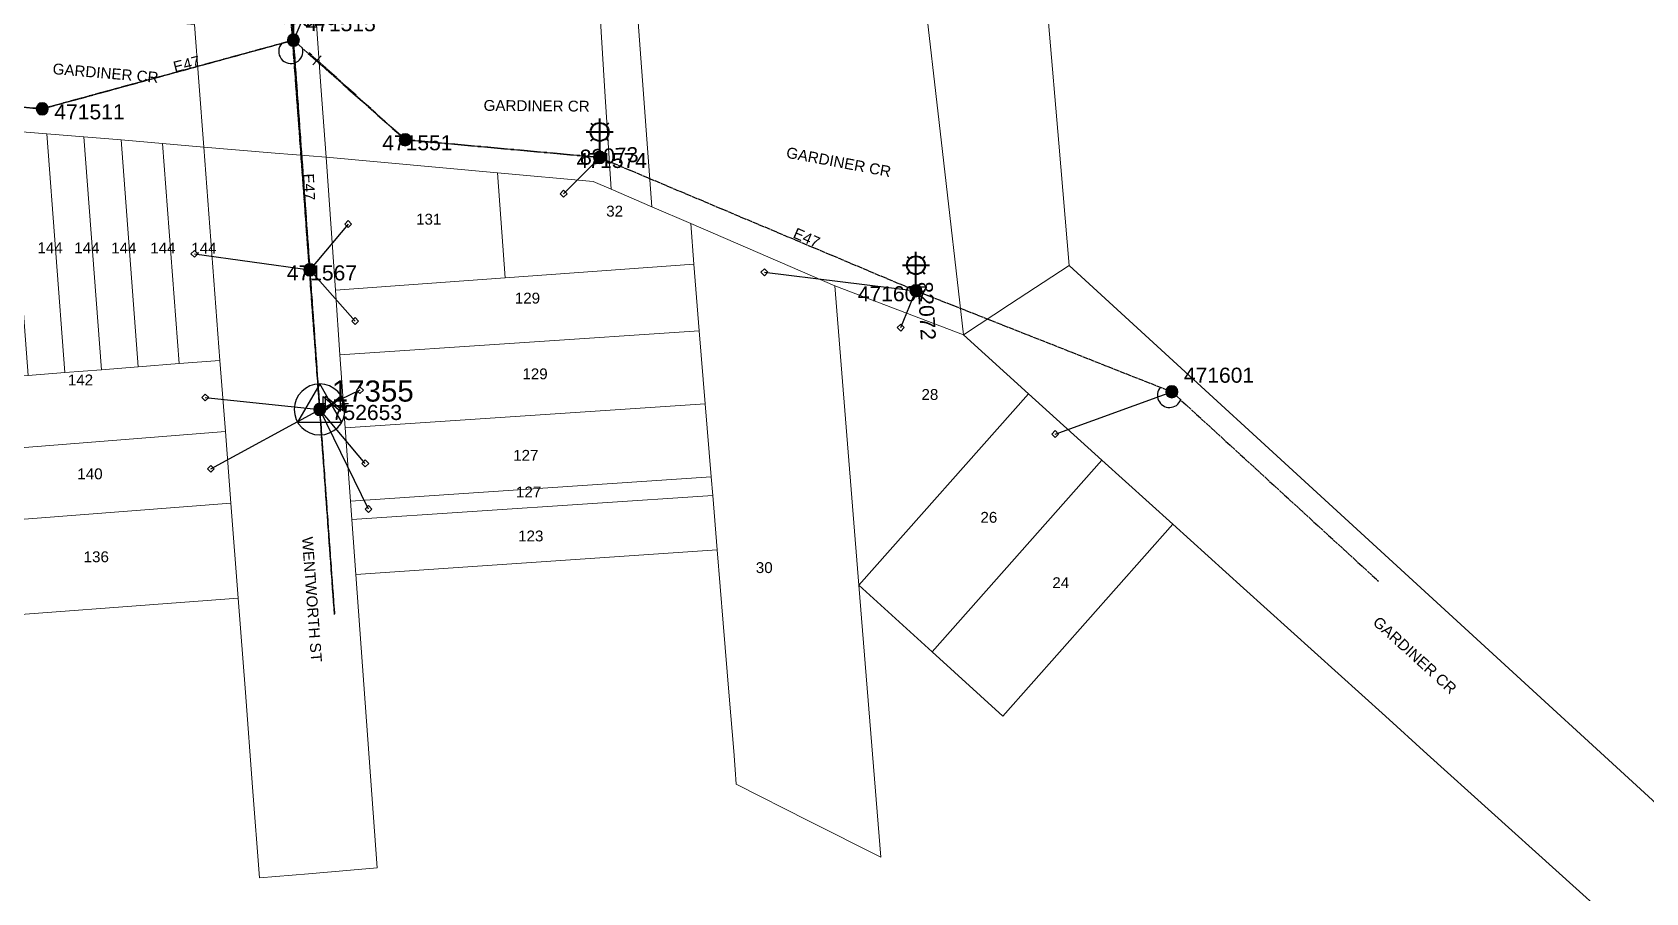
# Model space of a CAD drawing. Header units: metres. Extents: x 248068 to 248760, y 6274625 to 6275817.
# Drawn here: x 248234.1 to 248501.7, y 6275030.2 to 6275172.9 of the extents above; entities that cross this region are included whole.
import ezdxf
from ezdxf.enums import TextEntityAlignment as Align

# ---------------------------------------------------------------- set-up
doc = ezdxf.new("R2010")
doc.units = ezdxf.units.M
doc.linetypes.add('Cable Exist OH', pattern=[1, 1, 0])
doc.layers.get('0').update_dxf_attribs({"color": 6})
doc.layers.add('Cadastre Land Parcels_SP_EXT', color=9, linetype='Continuous', lineweight=5)
doc.layers.add('Cadastre Roads_SP_EXT', color=9, linetype='Continuous', lineweight=5)
for name, color, linetype in [('Equip_LV_EXT', 7, 'Continuous'), ('Equip_SP_SL_EXT', 7, 'Continuous'), ('Mains_HV_EXT', 7, 'Continuous'), ('Mains_LV_EXT', 7, 'Continuous'), ('Mains_SL_EXT', 7, 'Continuous'), ('Services_SP_EXT', 7, 'Continuous'), ('Sub_SP_TR_HV_LV_EXT', 7, 'Continuous'), ('SupportsOH_SP_TR_HV_LV_SL_EXT', 7, 'Continuous')]:
    doc.layers.add(name, color=color, linetype=linetype)
doc.layers.get('0').freeze()
doc.styles.add('iecARIAL', font='arial.ttf', dxfattribs={"height": 2})
doc.styles.add('POLE_LABEL', font='arial.ttf')
doc.styles.get("Standard").update_dxf_attribs({"font": 'arial.ttf'})

# ---------------------------------------------------------------- blocks, each defined once
blk = doc.blocks.new('SUB_POLE_EXT')
blk.add_wipeout([(0, 4.22), (0.42, 4.2), (0.83, 4.14), (1.21, 4.05), (1.62, 3.9), (1.99, 3.72), (2.35, 3.51), (2.68, 3.26), (2.99, 2.99), (3.28, 2.66), (3.52, 2.34), (3.76, 1.92), (3.9, 1.62), (4.04, 1.23), (4.18, 0.63), (4.22, 0), (4.18, -0.61), (4.06, -1.15), (3.9, -1.62), (3.58, -2.24), (3.22, -2.73), (2.97, -3.01), (2.68, -3.26), (2.36, -3.5), (2, -3.72), (1.64, -3.89), (1.25, -4.03), (0.82, -4.14), (0.42, -4.2), (0, -4.22), (-0.41, -4.2), (-0.8, -4.15), (-1.21, -4.05), (-1.62, -3.9), (-1.99, -3.73), (-2.35, -3.51), (-2.68, -3.26), (-2.96, -3.02), (-3.23, -2.72), (-3.51, -2.35), (-3.71, -2.01), (-3.91, -1.6), (-4.05, -1.21), (-4.16, -0.76), (-4.22, -0.14), (-4.21, 0.39), (-4.14, 0.83), (-4.03, 1.27), (-3.9, 1.63), (-3.71, 2.02), (-3.5, 2.37), (-3.28, 2.67), (-2.99, 2.99), (-2.68, 3.27), (-2.33, 3.52), (-1.98, 3.73), (-1.63, 3.9), (-1.2, 4.05), (-0.78, 4.15), (-0.4, 4.21)])
blk.add_line((2.16, 0.48), (2.16, 0.48, 0))
blk.add_lwpolyline([(-4.22, 0, 1), (4.22, 0, 1)], format="xyb", close=True)
blk.add_lwpolyline([(2.14, 0.52), (0, 4.22), (-3.66, -2.11), (3.66, -2.11)], close=True)
for tag, height, flags, p in [('ASSET_NUM', 3.5, 8, (2, 2)), ('STREET_CODE', 0.2, 9, (1.5, 0)), ('CONSTRUCTED_VOLTAGE', 0.2, 9, (1.5, -0.2)), ('OPERATING_VOLTAGE', 0.2, 9, (1.5, -0.6)), ('OPERATED_BY', 0.2, 9, (1.5, -0.8)), ('ORIENTATION', 0.2, 9, (1.5, -1.2)), ('OWNED_BY', 0.2, 9, (1.5, -1.4)), ('SECONDARY_VOLTAGE', 0.2, 9, (1.5, -1.6)), ('STATE', 0.2, 9, (1.5, -1.8)), ('SUBSTATION_TYPE', 0.2, 9, (1.5, -2)), ('NO_PHASES', 0.2, 9, (1.5, -0.4)), ('MAINTAINED_BY', 0.2, 9, (1.5, -1)), ('USAGE', 0.2, 9, (1.5, -2.2)), ('LEGEND', 0.2, 9, (1.5, -2.4)), ('LOCATION', 0.2, 9, (1.5, -2.6)), ('STREETNAME', 0.2, 9, (1.5, -2.8)), ('SUBURB', 0.2, 9, (1.5, -3)), ('Z', 0.2, 1, (1.5, -3.4)), ('NOTES', 0.2, 9, (1.5, -3.2))]:
    blk.add_attdef(tag, text='', height=height, dxfattribs=dict(flags=flags)).set_placement(p, align=Align.MIDDLE_LEFT)
blk = doc.blocks.new('LV_OH_LINKS_DISTFUSE_EXT')
for p, q in [((0, 0), (0.96, 0)), ((3.84, 0), (4.8, 0))]:
    blk.add_line(p, q)
blk.add_lwpolyline([(3.84, -1.2), (3.84, 1.2), (0.96, -1.2), (0.96, 1.2)], close=True)
at = {"flags": 9}
for tag, p in [('ACTUAL_STATUS', (0, 0)), ('CONSTRUCTED_VOLTAGE', (0, -0.2)), ('OPERATING_VOLTAGE', (0, -0.6)), ('ORIENTATION', (0, -0.8)), ('OWNED_BY', (0, -1)), ('STATE', (0, -1.2)), ('SWITCH_TYPE', (0, -1.4)), ('NO_PHASES', (0, -0.4)), ('USAGE', (0, -1.6)), ('NOTES', (0, -1.8))]:
    blk.add_attdef(tag, text='', height=0.2, dxfattribs=at).set_placement(p, align=Align.MIDDLE_LEFT)
at = {"flags": 1}
blk.add_attdef('Z', (0, 0), '', height=0.2, dxfattribs=at)
blk = doc.blocks.new('SL_LANTERN_EXT')
at = {"lineweight": 40}
for p, q in [((-1.46, 5.68), (-1.06, 5.28)), ((0, 1.97), (0, 6.47)), ((1.46, 5.68), (1.06, 5.28)), ((-2.25, 4.22), (2.25, 4.22)), ((-1.46, 2.76), (-1.06, 3.16)), ((0, 0), (0, 2.72)), ((1.46, 2.76), (1.06, 3.16))]:
    blk.add_line(p, q, dxfattribs=at)
blk.add_circle((0, 4.22), 1.5, dxfattribs=at)
at = {"style": 'iecARIAL', "flags": 8}
blk.add_attdef('ASSET_NUM', (1.5, 1.5), '', height=2.5, dxfattribs=at)
for tag, p, height, flags in [('OPERATING_VOLTAGE', (0.98, -1.65), 0.2, 9), ('ORIENTATION', (0.98, -1.85), 0.2, 9), ('OWNED_BY', (0.98, -2.05), 0.2, 9), ('STATE', (0.98, -2.25), 0.2, 9), ('CONSTRUCTED_VOLTAGE', (0.98, -0.65), 0.2, 9), ('CONTROL_TYPE', (0.98, -0.85), 0.2, 9), ('LANTERN_PURPOSE', (0.98, -1.05), 0.2, 9), ('LANTERN_TYPE', (0.98, -1.25), 0.2, 9), ('NO_PHASES', (0.98, -1.45), 0.2, 9), ('USAGE', (0.98, -2.45), 0.2, 9), ('CEXIST', (0.98, -2.65), 0.2, 9), ('CNEW', (0.98, -2.85), 0.2, 9), ('LNUMBER', (2.18, -3.25), 2.5, 8), ('CNUMBER', (0.98, -3.05), 0.2, 9), ('CREMOVE', (0.98, -3.25), 0.2, 9), ('CREPLACE', (0.98, -3.45), 0.2, 9), ('LKINGHEIGHT', (0.98, -3.65), 0.2, 9), ('LBRACKET', (0.98, -3.85), 0.2, 9), ('LBRACKETVOCAB', (0.98, -4.05), 0.2, 9), ('LCATEGORY', (0.98, -4.25), 0.2, 9), ('LCHARGE1', (0.98, -4.45), 0.2, 9), ('LCHARGE1PERCENT', (0.98, -4.65), 0.2, 9), ('LCHARGE2', (0.98, -4.85), 0.2, 9), ('LCHARGE2PERCENT', (0.98, -5.05), 0.2, 9), ('LCHARGE3', (0.98, -5.25), 0.2, 9), ('LCHARGE3PERCENT', (0.98, -5.45), 0.2, 9), ('LEXIST', (0.98, -5.65), 0.2, 9), ('LLAMP', (0.98, -5.85), 0.2, 9), ('LLAMPVOCAB', (0.98, -6.05), 0.2, 9), ('LMAST', (0.98, -6.25), 0.2, 9), ('LMASTVOCAB', (0.98, -6.45), 0.2, 9), ('LNEW', (0.98, -6.65), 0.2, 9), ('LANTNUMBER', (0.98, -6.85), 0.2, 9), ('LOUTREACH', (0.98, -7.25), 0.2, 9), ('LOUTREACHVOCAB', (0.98, -7.45), 0.2, 9), ('LRATECODE', (0.98, -7.65), 0.2, 9), ('LREMOVE', (0.98, -7.85), 0.2, 9), ('LREPLACE', (0.98, -8.05), 0.2, 9), ('STREETNAME', (0.98, -9.25), 0.2, 9), ('SUBURB', (0.98, -9.45), 0.2, 1), ('LTYPE', (0.98, -8.25), 0.2, 9), ('LTYPEVOCAB', (0.98, -8.45), 0.2, 9), ('LEGEND', (0.98, -8.65), 0.2, 9), ('LOCATION', (0.98, -8.85), 0.2, 9), ('NOTES', (0.98, -9.05), 0.2, 9)]:
    blk.add_attdef(tag, p, '', height=height, dxfattribs=dict(flags=flags))
blk = doc.blocks.new('CCP_EXT')
blk.add_wipeout([(0, 0.57), (0.57, 0), (0, -0.57), (-0.57, 0)])
blk.add_lwpolyline([(-0.57, 0), (0, 0.57), (0.57, 0), (0, -0.57), (-0.57, 0)])
at = {"flags": 1}
blk.add_attdef('Z', (0, 0), '', height=0.2, dxfattribs=at)
at = {"flags": 9}
for tag, p in [('CCP_TYPE', (0, 0)), ('CONSTRUCTED_VOLTAGE', (0, -0.2)), ('OPERATING_VOLTAGE', (0, -0.6)), ('ORIENTATION', (0, -0.8)), ('OWNED_BY', (0, -1)), ('STATE', (0, -1.8)), ('NO_PHASES', (0, -0.4)), ('USAGE', (0, -1.2)), ('LEGEND', (0, -1.4)), ('LIFE_SUPPORT', (0, -1.6)), ('NOTES', (0, -2))]:
    blk.add_attdef(tag, text='', height=0.2, dxfattribs=at).set_placement(p, align=Align.MIDDLE_LEFT)
blk = doc.blocks.new('POLE_EXT')
blk.add_hatch(color=256).paths.add_polyline_path([(-1, 0, 1), (1, 0, 1)])
blk.add_lwpolyline([(-1, 0, 1), (1, 0, 1)], format="xyb", close=True)
for tag, height, flags, p in [('pNumber', 2.5, 8, (-17.84, 2.07)), ('OWNED_BY', 0.2, 9, (1.35, -0.4)), ('SPECIAL_USE', 0.2, 9, (1.35, -0.8)), ('STATE', 0.2, 9, (1.35, -1)), ('cLV', 0.2, 9, (1.35, -1.4)), ('hDepth', 0.2, 9, (1.35, -1.6)), ('hDia', 0.2, 9, (1.35, -1.8)), ('cHV', 0.2, 9, (1.35, -2)), ('PARENT', 0.2, 9, (1.35, -0.6)), ('USAGE', 0.2, 9, (1.35, -1.2)), ('LBRACKET', 0.2, 9, (1.35, -2.2)), ('LExisting', 0.2, 9, (1.35, -2.4)), ('LANTNUMBER', 0.2, 9, (1.35, -2.6)), ('cLinedev', 0.2, 9, (1.35, -3.4)), ('pExisting', 0.2, 9, (1.35, -3.8)), ('pFooting', 0.2, 9, (1.35, -4.4)), ('pNew', 0.2, 9, (1.35, -4.6)), ('pRelocate', 0.2, 9, (1.35, -5)), ('pRemove', 0.2, 9, (1.35, -5.2)), ('pReplace', 0.2, 9, (1.35, -5.4)), ('LOther', 0.2, 9, (1.35, -2.8)), ('LRemove', 0.2, 9, (1.35, -3)), ('LEGEND', 0.2, 9, (1.35, -3.2)), ('LOCATION', 0.2, 9, (1.35, -3.6)), ('PFNUMBER', 0.2, 9, (1.35, -4)), ('NEWPFNUMBER', 0.2, 9, (1.35, -4.2)), ('pStay', 0.2, 9, (1.35, -5.6)), ('pType', 0.2, 9, (1.35, -5.8)), ('cspan', 0.2, 9, (1.35, -6)), ('STREETNAME', 0.2, 9, (1.35, -6.2)), ('SUBURB', 0.2, 9, (1.35, -6.4)), ('OPERATED_BY', 0.2, 9, (1.36, -7.01)), ('NOTES', 0.2, 9, (1.35, -6.6)), ('MAINTAINED_BY', 0.2, 9, (1.36, -6.81))]:
    blk.add_attdef(tag, text='', height=height, dxfattribs=dict(flags=flags)).set_placement(p, align=Align.MIDDLE_LEFT)
at = {"style": 'POLE_LABEL'}
for tag, height, flags, p in [('ASSET_NUM', 2.5, 8, (2, 2)), ('STRUCTURE_PLANT_NUMBER', 0.2, 9, (1.35, 0.03)), ('STREET_CODE', 0.2, 9, (1.35, -0.2))]:
    blk.add_attdef(tag, text='', height=height, dxfattribs=dict(at, flags=flags)).set_placement(p, align=Align.MIDDLE_LEFT)
at = {"flags": 1}
blk.add_attdef('Z', (1.35, -7.33), '', height=0.2, dxfattribs=at)
blk = doc.blocks.new('End Shackle_EXT')
blk.add_wipeout([(0, 0.25), (1.81, 0.25), (1.82, -0.25), (0, -0.25)])
blk.add_line((1.81, -1), (1.81, 1))
at = {"flags": 1}
blk.add_attdef('Z', (0, 0), '', height=0.2, dxfattribs=at)
at = {"flags": 9}
for tag, p in [('CONNECTOR_TYPE', (0, 0)), ('CONSTRUCTED_VOLTAGE', (0, -0.2)), ('OPERATING_VOLTAGE', (0, -0.6)), ('ORIENTATION', (0, -0.8)), ('OWNED_BY', (0, -1)), ('STATE', (0, -1.2)), ('NO_PHASES', (0, -0.4)), ('USAGE', (0, -1.4)), ('NOTES', (0, -1.6))]:
    blk.add_attdef(tag, text='', height=0.2, dxfattribs=at).set_placement(p, align=Align.MIDDLE_LEFT)

msp = doc.modelspace()

# ---------------------------------------------------------------- linework, layer by layer
at = {"layer": 'Cadastre Land Parcels_SP_EXT', "linetype": 'Continuous'}
msp.add_lwpolyline([(248528.46, 6275265.38), (248498.55, 6275248.43), (248488.17, 6275242.55), (248476.47, 6275263.2), (248474.99, 6275258.23), (248457.11, 6275248.27), (248439.79, 6275238.35), (248422.28, 6275228.49), (248402.47, 6275217.3), (248398.83, 6275218.75), (248399.08, 6275215.4), (248402.6, 6275174.47), (248404.31, 6275154.51), (248406.06, 6275134.18), (248516.07, 6275033.35)], dxfattribs=at)
for points in [[(248236.49, 6275156.01), (248230.34, 6275156.53), (248233.42, 6275115.98), (248239.49, 6275116.45), (248236.49, 6275156.01)], [(248242.65, 6275155.52), (248236.49, 6275156.01), (248239.49, 6275116.45), (248245.55, 6275116.92), (248242.65, 6275155.52)], [(248248.81, 6275155.02), (248242.65, 6275155.52), (248245.55, 6275116.92), (248251.65, 6275117.4), (248248.81, 6275155.02)], [(248255.67, 6275154.43), (248248.81, 6275155.02), (248251.65, 6275117.4), (248258.42, 6275117.93), (248255.67, 6275154.43)], [(248262.52, 6275153.85), (248255.67, 6275154.43), (248258.42, 6275117.93), (248265.21, 6275118.46), (248262.52, 6275153.85)], [(248311.25, 6275149.55), (248282.8, 6275152.14), (248284.35, 6275130.11), (248312.52, 6275132.13), (248311.25, 6275149.55)], [(248330.06, 6275146.85), (248327.1, 6275148.14), (248311.25, 6275149.55), (248312.52, 6275132.13), (248343.81, 6275134.44), (248343.27, 6275141.14), (248336.84, 6275143.92), (248330.06, 6275146.85)], [(248367.19, 6275130.81), (248343.27, 6275141.14), (248343.81, 6275134.44), (248344.7, 6275123.39), (248345.67, 6275111.27), (248346.66, 6275099.15), (248346.94, 6275096.05), (248347.64, 6275087.05), (248348.66, 6275074.91), (248349.65, 6275062.76), (248350.4, 6275053.67), (248350.66, 6275050.64), (248350.84, 6275048.21), (248362.83, 6275042.12), (248374.81, 6275036.06), (248374.35, 6275041.55), (248371.17, 6275081.18), (248367.19, 6275130.81)], [(248344.7, 6275123.39), (248343.81, 6275134.44), (248312.52, 6275132.13), (248284.35, 6275130.11), (248285.11, 6275119.4), (248344.7, 6275123.39)], [(248388.5, 6275122.72), (248367.19, 6275130.81), (248371.17, 6275081.18), (248399.31, 6275112.93), (248388.5, 6275122.72)], [(248266.13, 6275106.65), (248265.21, 6275118.46), (248258.42, 6275117.93), (248251.65, 6275117.4), (248245.55, 6275116.92), (248239.49, 6275116.45), (248233.42, 6275115.98), (248227.34, 6275115.5), (248221.26, 6275115.03), (248215.18, 6275114.55), (248216.08, 6275102.67), (248266.13, 6275106.65)], [(248411.48, 6275101.92), (248399.31, 6275112.93), (248371.17, 6275081.18), (248383.31, 6275070.13), (248411.48, 6275101.92)], [(248267.03, 6275094.79), (248266.13, 6275106.65), (248216.08, 6275102.67), (248216.97, 6275090.9), (248267.03, 6275094.79)], [(248423.21, 6275091.31), (248411.48, 6275101.92), (248383.31, 6275070.13), (248395.01, 6275059.46), (248423.21, 6275091.31)], [(248346.94, 6275096.05), (248346.66, 6275099.15), (248303.98, 6275096.28), (248286.85, 6275095.12), (248287.07, 6275092.09), (248346.94, 6275096.05)], [(248268.23, 6275079.04), (248267.03, 6275094.79), (248216.97, 6275090.9), (248218.16, 6275075.26), (248268.23, 6275079.04)], [(248346.94, 6275096.05), (248287.07, 6275092.09), (248287.72, 6275082.98), (248303.86, 6275084.07), (248347.64, 6275087.05), (248346.94, 6275096.05)]]:
    msp.add_lwpolyline(points, close=True, dxfattribs=at)
at = {"layer": 'Cadastre Roads_SP_EXT', "linetype": 'Continuous'}
msp.add_lwpolyline([(248261.7, 6275164.63), (248260.98, 6275174.19), (248240.93, 6275175.93), (248214.39, 6275178.23), (248211.87, 6275158.1), (248218.02, 6275157.59), (248224.18, 6275157.07), (248230.34, 6275156.53), (248236.49, 6275156.01), (248242.65, 6275155.52), (248248.81, 6275155.02), (248255.67, 6275154.43), (248262.52, 6275153.85), (248261.7, 6275164.63)], close=True, dxfattribs=at)
at = {"layer": 'Mains_LV_EXT', "linetype": 'Cable Exist OH'}
for points in [[(248277.39, 6275171.56), (248274.45, 6275209.85)], [(248277.39, 6275171.56), (248235.74, 6275160.18), (248213.43, 6275162.08)], [(248380.63, 6275130.02), (248423.06, 6275113.26)], [(248423.06, 6275113.26), (248457.33, 6275081.85)]]:
    msp.add_lwpolyline(points, dxfattribs=at)
at = {"layer": 'Mains_LV_EXT', "linetype": 'Continuous'}
for points in [[(248275.46, 6275171.03, 1.680804), (248278.89, 6275170.23)], [(248421.2, 6275114.01, 1.199758), (248424.53, 6275111.91)]]:
    msp.add_lwpolyline(points, format="xyb", dxfattribs=at)
at = {"layer": 'Mains_SL_EXT', "linetype": 'Cable Exist OH'}
for points in [[(248274.45, 6275209.85), (248277.39, 6275171.56)], [(248213.43, 6275162.08), (248235.74, 6275160.18), (248277.39, 6275171.56)]]:
    msp.add_lwpolyline(points, dxfattribs=at)
at = {"layer": 'Services_SP_EXT'}
msp.add_lwpolyline([(248283.26, 6275185.16), (248277.39, 6275171.56)], dxfattribs=at)

# ---------------------------------------------------------------- block references
at = {"layer": 'Equip_SP_SL_EXT'}
ref = msp.add_blockref('SL_LANTERN_EXT', (248277.39, 6275171.56), dxfattribs=at)
ref.add_attrib('ASSET_NUM', '82074', dxfattribs={"layer": '0', "height": 2.5, "rotation": 3.2056, "style": 'iecARIAL'}).set_placement((248278.89, 6275173.06), align=Align.BOTTOM_LEFT)
ref = msp.add_blockref('SL_LANTERN_EXT', (248328.18, 6275152.12), dxfattribs=at)
ref.add_attrib('ASSET_NUM', '82073', dxfattribs={"layer": '0', "height": 2.5, "rotation": 3.1136, "style": 'iecARIAL'}).set_placement((248329.68, 6275153.62), align=Align.TOP_CENTER)
ref = msp.add_blockref('SL_LANTERN_EXT', (248380.63, 6275130.02), dxfattribs=at)
ref.add_attrib('ASSET_NUM', '82072', dxfattribs={"layer": '0', "height": 2.5, "rotation": 273.4378, "style": 'iecARIAL'}).set_placement((248382.13, 6275131.52), align=Align.MIDDLE_LEFT)
at = {"layer": 'Sub_SP_TR_HV_LV_EXT'}
ref = msp.add_blockref('SUB_POLE_EXT', (248281.75, 6275110.33), dxfattribs=at)
ref.add_attrib('ASSET_NUM', '17355', dxfattribs={"layer": '0', "height": 3.5}).set_placement((248283.75, 6275110.58), align=Align.BOTTOM_LEFT)
at = {"layer": 'SupportsOH_SP_TR_HV_LV_SL_EXT'}
ref = msp.add_blockref('POLE_EXT', (248277.39, 6275171.56), dxfattribs=at)
ref.add_attrib('ASSET_NUM', '471515', dxfattribs={"layer": '0', "height": 2.5, "rotation": 359.9481, "style": 'POLE_LABEL'}).set_placement((248279.39, 6275172.31), align=Align.BOTTOM_LEFT)
ref = msp.add_blockref('POLE_EXT', (248235.74, 6275160.18), dxfattribs=at)
ref.add_attrib('ASSET_NUM', '471511', dxfattribs={"layer": '0', "height": 2.5, "rotation": 0.0565, "style": 'POLE_LABEL'}).set_placement((248237.74, 6275160.93), align=Align.TOP_LEFT)
ref = msp.add_blockref('POLE_EXT', (248295.94, 6275155.05), dxfattribs=at)
ref.add_attrib('ASSET_NUM', '471551', dxfattribs={"layer": '0', "height": 2.5, "rotation": 0.0757, "style": 'POLE_LABEL'}).set_placement((248297.94, 6275155.8), align=Align.TOP_CENTER)
ref = msp.add_blockref('POLE_EXT', (248328.18, 6275152.12), dxfattribs=at)
ref.add_attrib('ASSET_NUM', '471574', dxfattribs={"layer": '0', "height": 2.5, "rotation": 0.0611, "style": 'POLE_LABEL'}).set_placement((248330.18, 6275152.87), align=Align.TOP_CENTER)
ref = msp.add_blockref('POLE_EXT', (248280.11, 6275133.48), dxfattribs=at)
ref.add_attrib('ASSET_NUM', '471567', dxfattribs={"layer": '0', "height": 2.5, "style": 'POLE_LABEL'}).set_placement((248282.11, 6275134.23), align=Align.TOP_CENTER)
ref = msp.add_blockref('POLE_EXT', (248380.63, 6275130.02), dxfattribs=at)
ref.add_attrib('ASSET_NUM', '471607', dxfattribs={"layer": '0', "height": 2.5, "rotation": 0.0268, "style": 'POLE_LABEL'}).set_placement((248382.63, 6275130.77), align=Align.TOP_RIGHT)
ref = msp.add_blockref('POLE_EXT', (248423.06, 6275113.26), dxfattribs=at)
ref.add_attrib('ASSET_NUM', '471601', dxfattribs={"layer": '0', "height": 2.5, "style": 'POLE_LABEL'}).set_placement((248425.06, 6275114.01), align=Align.BOTTOM_LEFT)

# ---------------------------------------------------------------- texts
at = {"layer": 'Cadastre Land Parcels_SP_EXT'}
for s, p in [('131', (248297.73, 6275140.98)), ('32', (248329.26, 6275142.31)), ('144', (248234.93, 6275136.24)), ('144', (248241.05, 6275136.22)), ('144', (248247.17, 6275136.21)), ('144', (248253.64, 6275136.19)), ('144', (248260.45, 6275136.17)), ('129', (248314.1, 6275127.89)), ('142', (248239.98, 6275114.32)), ('129', (248315.36, 6275115.33)), ('28', (248381.54, 6275111.91)), ('127', (248313.83, 6275101.82)), ('140', (248241.55, 6275098.75)), ('127', (248314.3, 6275095.74)), ('26', (248391.32, 6275091.54)), ('123', (248314.65, 6275088.45)), ('136', (248242.6, 6275085)), ('30', (248354.07, 6275083.2)), ('24', (248403.25, 6275080.7))]:
    msp.add_text(s, height=1.8, dxfattribs=at).set_placement(p)
at = {"layer": 'Cadastre Roads_SP_EXT'}
for s, rotation, p in [('GARDINER CR', 355.1864, (248237.4, 6275165.95)), ('GARDINER CR', 359.5487, (248308.92, 6275159.85)), ('GARDINER CR', 349.3509, (248359, 6275152.1)), ('WENTWORTH ST', 274.2394, (248278.8, 6275089.15)), ('GARDINER CR', 317.6971, (248456.25, 6275074.83))]:
    msp.add_text(s, height=1.8, rotation=rotation, dxfattribs=at).set_placement(p)
at = {"layer": 'Mains_LV_EXT'}
for rotation, p in [(14.1798, (248257.73, 6275166.19)), (272.9369, (248278.97, 6275149.41)), (336.3567, (248360.1, 6275138.88))]:
    msp.add_text('E47', height=1.8, rotation=rotation, dxfattribs=at).set_placement(p)

# ---------------------------------------------------------------- next in the draw order: linework, layer by layer
at = {"layer": 'Cadastre Land Parcels_SP_EXT', "linetype": 'Continuous'}
for points in [[(248344.7, 6275123.39), (248285.11, 6275119.4), (248285.98, 6275107.27), (248345.67, 6275111.27), (248344.7, 6275123.39)], [(248346.66, 6275099.15), (248345.67, 6275111.27), (248285.98, 6275107.27), (248286.85, 6275095.12), (248303.98, 6275096.28), (248346.66, 6275099.15)]]:
    msp.add_lwpolyline(points, close=True, dxfattribs=at)
at = {"layer": 'Mains_HV_EXT', "linetype": 'Cable Exist OH'}
msp.add_lwpolyline([(248284.2, 6275076.32), (248281.75, 6275110.33)], dxfattribs=at)
at = {"layer": 'Mains_LV_EXT', "linetype": 'Cable Exist OH'}
for points in [[(248281.75, 6275110.33), (248280.11, 6275133.48)], [(248284.2, 6275076.32), (248281.75, 6275110.33)]]:
    msp.add_lwpolyline(points, dxfattribs=at)

# ---------------------------------------------------------------- next in the draw order: block references
at = {"layer": 'Equip_LV_EXT'}
for p in [(248281.35, 6275111.25), (248281.75, 6275111.33)]:
    msp.add_blockref('LV_OH_LINKS_DISTFUSE_EXT', p, dxfattribs=at)
at = {"layer": 'Services_SP_EXT'}
for p in [(248322.2, 6275146.11), (248286.47, 6275141.07), (248260.97, 6275136.13), (248355.5, 6275133.07), (248378.11, 6275123.9), (248262.78, 6275112.31), (248403.72, 6275106.25), (248263.69, 6275100.49)]:
    msp.add_blockref('CCP_EXT', p, dxfattribs=at)
at = {"layer": 'SupportsOH_SP_TR_HV_LV_SL_EXT'}
ref = msp.add_blockref('POLE_EXT', (248281.75, 6275110.33), dxfattribs=at)
ref.add_attrib('ASSET_NUM', '752653', dxfattribs={"layer": '0', "height": 2.5, "style": 'POLE_LABEL'}).set_placement((248283.75, 6275111.08), align=Align.TOP_LEFT)

# ---------------------------------------------------------------- next in the draw order: linework, layer by layer
at = {"layer": 'Cadastre Roads_SP_EXT', "linetype": 'Continuous'}
for points in [[(248388.5, 6275122.72), (248385.02, 6275153.13), (248381.55, 6275183.43), (248334.15, 6275179.8), (248335.5, 6275161.87), (248336.84, 6275143.92), (248343.27, 6275141.14), (248367.19, 6275130.81), (248388.5, 6275122.72)], [(248330.06, 6275146.85), (248329.06, 6275163.08), (248328.05, 6275179.3), (248281.08, 6275175.76), (248281.94, 6275163.96), (248282.8, 6275152.14), (248311.25, 6275149.55), (248327.1, 6275148.14), (248330.06, 6275146.85)], [(248524, 6274913.44), (248516.07, 6275033.36), (248406.06, 6275134.19), (248396.14, 6275127.71), (248388.5, 6275122.72), (248399.31, 6275112.93), (248411.48, 6275101.92), (248423.21, 6275091.31), (248434.96, 6275080.7), (248446.72, 6275070.08), (248458.48, 6275059.46), (248465.42, 6275053.18), (248497.4, 6275024.32), (248497.79, 6275017.91), (248498.63, 6275004.18), (248499.46, 6274990.45), (248500.29, 6274976.72), (248501.1, 6274962.98), (248501.91, 6274949.25), (248503.24, 6274926.98), (248514.89, 6274919.38), (248524, 6274913.44)]]:
    msp.add_lwpolyline(points, close=True, dxfattribs=at)
at = {"layer": 'Mains_LV_EXT', "linetype": 'Cable Exist OH'}
msp.add_lwpolyline([(248328.18, 6275152.12), (248380.63, 6275130.02)], dxfattribs=at)
at = {"layer": 'Mains_SL_EXT', "linetype": 'Cable Exist OH'}
for points in [[(248328.18, 6275152.12), (248380.63, 6275130.02)], [(248380.63, 6275130.02), (248423.06, 6275113.26), (248457.33, 6275081.85)]]:
    msp.add_lwpolyline(points, dxfattribs=at)
at = {"layer": 'Services_SP_EXT'}
for points in [[(248322.2, 6275146.11), (248328.18, 6275152.12)], [(248286.47, 6275141.07), (248280.11, 6275133.48)], [(248260.97, 6275136.13), (248280.11, 6275133.48)], [(248355.5, 6275133.07), (248380.63, 6275130.02)], [(248378.11, 6275123.9), (248380.63, 6275130.02)], [(248262.78, 6275112.31), (248281.75, 6275110.33)], [(248403.72, 6275106.25), (248423.06, 6275113.26)], [(248263.69, 6275100.49), (248281.75, 6275110.33)]]:
    msp.add_lwpolyline(points, dxfattribs=at)

# ---------------------------------------------------------------- next in the draw order: block references
for p in [(248287.62, 6275124.98), (248288.43, 6275113.52), (248289.3, 6275101.38), (248289.84, 6275093.81)]:
    msp.add_blockref('CCP_EXT', p, dxfattribs=at)

# ---------------------------------------------------------------- next in the draw order: linework, layer by layer
at = {"layer": 'Cadastre Roads_SP_EXT', "linetype": 'Continuous'}
msp.add_lwpolyline([(248282.8, 6275152.14), (248274.35, 6275152.85), (248262.52, 6275153.85), (248265.21, 6275118.46), (248266.13, 6275106.65), (248267.03, 6275094.79), (248268.23, 6275079.04), (248269.42, 6275063.38), (248270.62, 6275047.7), (248271.76, 6275032.64), (248279.89, 6275033.34), (248291.28, 6275034.32), (248290.38, 6275046.49), (248289.49, 6275058.66), (248288.6, 6275070.82), (248287.72, 6275082.98), (248287.07, 6275092.09), (248286.85, 6275095.12), (248285.98, 6275107.27), (248285.11, 6275119.4), (248284.35, 6275130.11), (248282.8, 6275152.14)], close=True, dxfattribs=at)
at = {"layer": 'Services_SP_EXT'}
for points in [[(248287.62, 6275124.98), (248280.11, 6275133.48)], [(248288.43, 6275113.52), (248281.75, 6275110.33)], [(248289.3, 6275101.38), (248281.75, 6275110.33)], [(248289.84, 6275093.81), (248281.75, 6275110.33)]]:
    msp.add_lwpolyline(points, dxfattribs=at)

# ---------------------------------------------------------------- next in the draw order: block references
at = {"layer": 'Mains_SL_EXT', "rotation": 316.8116236969016}
msp.add_blockref('End Shackle_EXT', (248279.97, 6275169.46), dxfattribs=at)

# ---------------------------------------------------------------- next in the draw order: linework, layer by layer
at = {"layer": 'Mains_HV_EXT', "linetype": 'Cable Exist OH'}
msp.add_lwpolyline([(248281.75, 6275110.33), (248274.45, 6275209.85)], dxfattribs=at)
at = {"layer": 'Mains_LV_EXT', "linetype": 'Cable Exist OH'}
for points in [[(248277.39, 6275171.56), (248295.94, 6275155.05), (248328.18, 6275152.12)], [(248280.11, 6275133.48), (248277.39, 6275171.56)]]:
    msp.add_lwpolyline(points, dxfattribs=at)
at = {"layer": 'Mains_SL_EXT', "linetype": 'Cable Exist OH'}
for points in [[(248277.39, 6275171.56), (248280.11, 6275133.48), (248281.75, 6275110.33), (248284.2, 6275076.32)], [(248328.18, 6275152.12), (248295.94, 6275155.05), (248279.97, 6275169.46)]]:
    msp.add_lwpolyline(points, dxfattribs=at)

doc.saveas('drawing.dxf')
